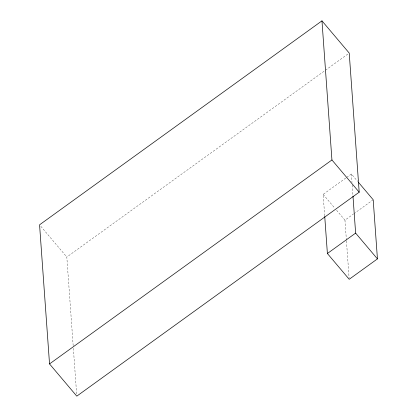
<?xml version="1.0" encoding="UTF-8"?>
<svg xmlns="http://www.w3.org/2000/svg" width="417" height="417" viewBox="0 0 417 417"><rect width="100%" height="100%" fill="white"/><g stroke="black" fill="none" stroke-linecap="round" stroke-linejoin="round"><path stroke-width="0.31" stroke-dasharray="2.08 1.56" d="M73.173 345.683L66.819 257.039L324.942 70.609M325.469 70.228L348.164 53.835M324.692 215.829L323.154 194.39L346.162 177.767M346.689 177.392L351.395 173.993L357.687 181.426M346.407 240.307L344.963 220.166L353.329 214.124M353.851 213.744L372.678 200.15M323.154 194.39L334.898 208.271M336.576 210.251L344.963 220.166M40.819 226.306L66.819 257.039M351.395 173.993L352 182.438M352.188 185.039L352.933 195.432M346.449 240.958L349.107 277.988M73.361 348.268L76.697 394.857"/><path stroke-width="0.63" d="M321.966 20.85L39.563 224.815L49.534 363.926L76.791 396.15L359.193 192.185L349.222 53.074L321.966 20.85L331.937 159.961L359.193 192.185M49.534 363.926L331.937 159.961M358.526 182.417L373.199 199.769L377.437 258.889L349.201 279.286L327.392 253.51L355.633 233.113L352.98 196.079M355.633 233.113L377.437 258.889M324.739 216.48L327.392 253.51"/></g></svg>
